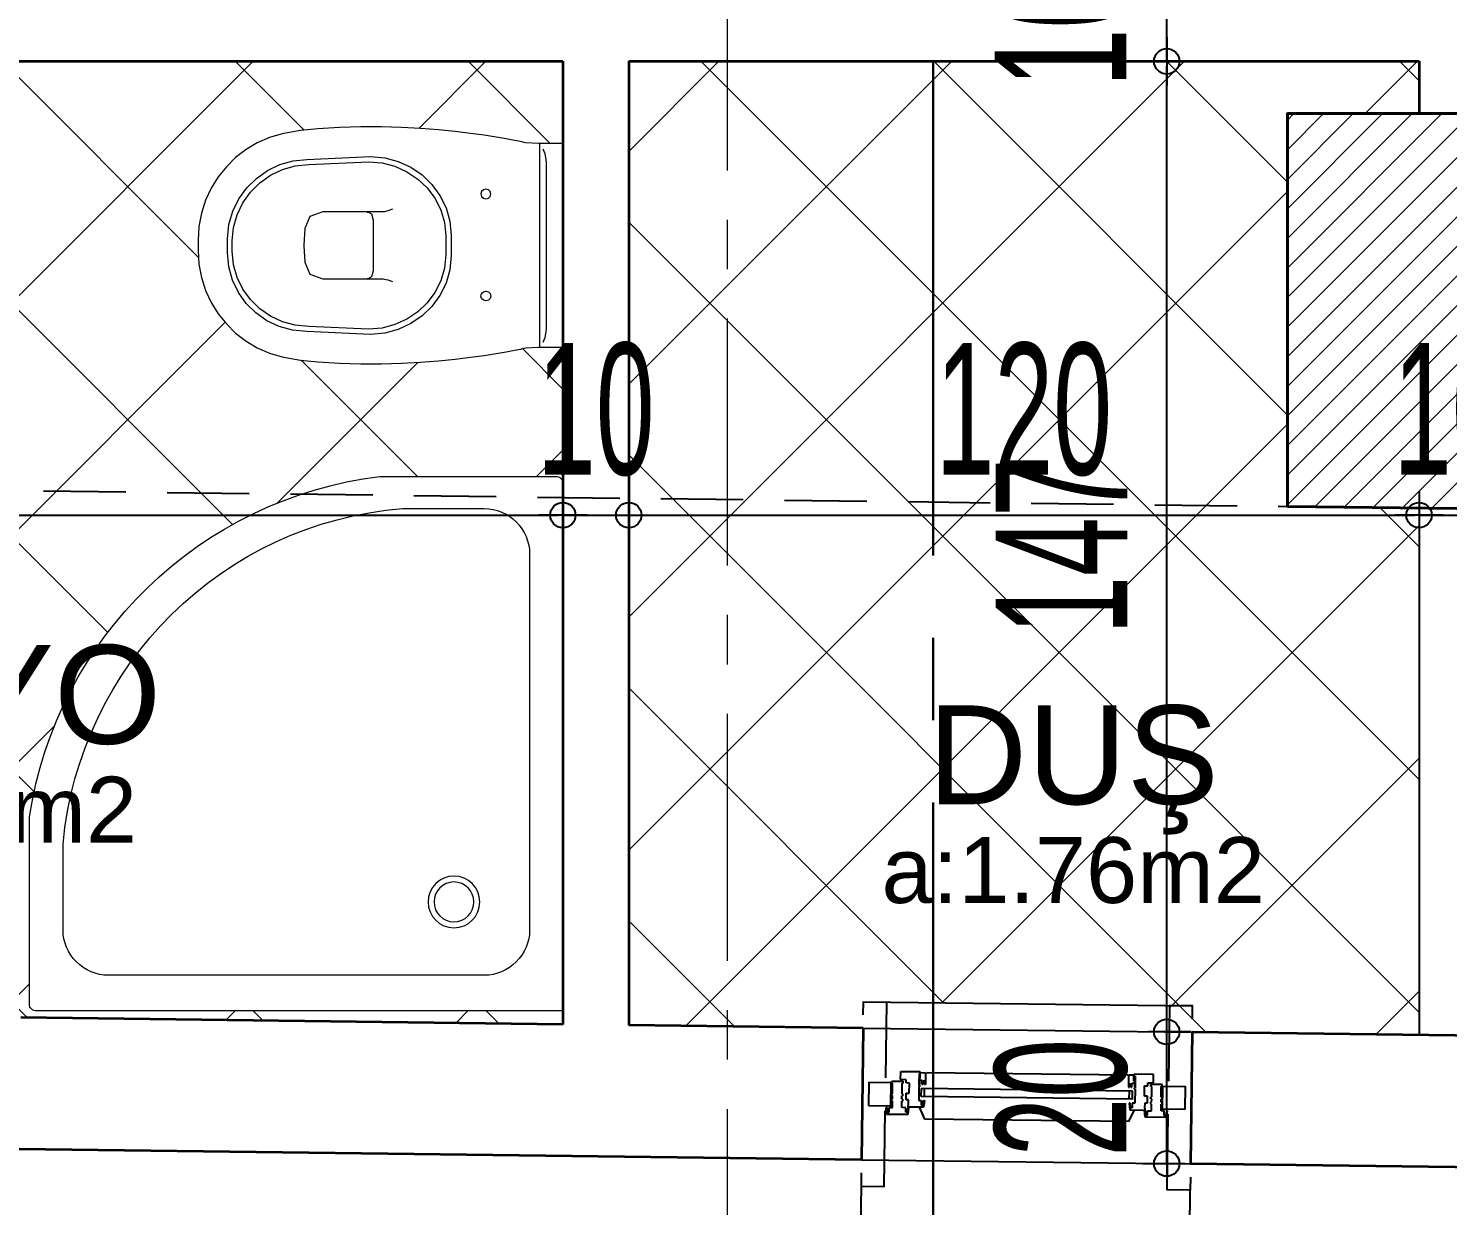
# Model space of a CAD drawing. Extents: x 386248 to 427517, y 4539405 to 4542296.
# Drawn here: x 397157.6 to 397373.1, y 4540232 to 4540410.8 of the extents above; entities that cross this region are included whole.
import ezdxf
from ezdxf.enums import TextEntityAlignment as Align

# ---------------------------------------------------------------- set-up
doc = ezdxf.new("R2010")
doc.units = 0
for name, pattern in [('CENTER', [2, 1.25, -0.25, 0.25, -0.25]), ('CENTER2', [1.125, 0.75, -0.125, 0.125, -0.125]), ('CENTERX2', [4, 2.5, -0.5, 0.5, -0.5]), ('DASHED2', [0.375, 0.25, -0.125]), ('DUZ', [0])]:
    doc.linetypes.add(name, pattern=pattern)
for name, color, linetype, lineweight in [('AKS', 251, 'CENTERX2', 20), ('DUVAR', 4, 'Continuous', 35), ('GOR1', 51, 'Continuous', 25), ('kolon', 1, 'Continuous', 40), ('OLCU10', 2, 'Continuous', 25), ('tarama kolon', 8, 'Continuous', 13), ('tarama ıslak zemin', 216, 'Continuous', 9), ('TEFRİŞ', 103, 'Continuous', 18)]:
    doc.layers.add(name, color=color, linetype=linetype, lineweight=lineweight)
for name, color, linetype in [('alan', 7, 'Continuous'), ('DIM', 7, 'Continuous'), ('duvar-kesim', 250, 'Continuous'), ('mahal', 7, 'Continuous'), ('pencere', 7, 'Continuous'), ('Standart', 7, 'Continuous'), ('Y-IMAR', 15, 'DUZ')]:
    doc.layers.add(name, color=color, linetype=linetype)
doc.styles.get("Standard").update_dxf_attribs({"font": 'arial.ttf'})
doc.styles.add('T', font='ISOt.shx', dxfattribs={"width": 0.6})
doc.dimstyles.new('DOT2', dxfattribs={"dimtxt": 20, "dimasz": 0.7, "dimexe": 5, "dimexo": 5, "dimgap": 6, "dimtad": 1, "dimdec": 0, "dimdsep": 46, "dimtxsty": 'T', "dimblk1": 'SEL2', "dimblk2": 'SEL2', "dimsah": 1, "dimcen": 0, "dimse1": 1, "dimse2": 1, "dimclrd": 256, "dimclre": 256, "dimclrt": 256, "dimadec": 0, "dimazin": 0, "dimtfac": 1, "dimtdec": 0, "dimtix": 1, "dimtmove": 2, "dimatfit": 3, "dimldrblk": 'SEL2', "dimfxl": 1, "dimtolj": 1, "dimtzin": 0, "dimarcsym": 0})
pattern_1 = [(45, (170792.406, 4604203.09), (-17.6776695, 17.6776695), []), (135, (170792.406, 4604203.09), (-17.6776695, -17.6776695), [])]

# ---------------------------------------------------------------- blocks, each defined once
blk = doc.blocks.new('SEL2')
at = {"layer": 'OLCU10'}
for p, q in [((0, 5.25), (0, -3.95)), ((5.25, 0), (-5.25, 0))]:
    blk.add_line(p, q, dxfattribs=at)
blk.add_circle((0, 0), 2.75, dxfattribs=at)
blk = doc.blocks.new('*D2152')
at = {"layer": 'Defpoints', "color": 0}
for p in [(397238.73, 4540336.87), (397023.73, 4540328.7), (397238.73, 4540328.7)]:
    blk.add_point(p, dxfattribs=at)
at = {"layer": 'DIM', "lineweight": -2}
blk.add_line((397024.43, 4540336.87), (397238.03, 4540336.87), dxfattribs=at)
at = {"layer": 'DIM', "linetype": 'ByBlock', "lineweight": -2, "xscale": 0.7, "yscale": 0.7, "zscale": 0.7, "rotation": 180}
blk.add_blockref('SEL2', (397023.73, 4540336.87), dxfattribs=at)
at = {"layer": 'DIM', "linetype": 'ByBlock', "lineweight": -2, "xscale": 0.7, "yscale": 0.7, "zscale": 0.7}
blk.add_blockref('SEL2', (397238.73, 4540336.87), dxfattribs=at)
at = {"layer": 'DIM', "insert": (397131.23, 4540352.87), "char_height": 20, "attachment_point": 5, "style": 'T'}
blk.add_mtext('\\A1;215', dxfattribs=at)
blk = doc.blocks.new('*D2153')
at = {"layer": 'Defpoints', "color": 0}
for p in [(397248.73, 4540336.87), (397238.73, 4540328.7), (397248.73, 4540324.16)]:
    blk.add_point(p, dxfattribs=at)
at = {"layer": 'DIM', "lineweight": -2}
for p, q in [((397238.03, 4540336.87), (397237.33, 4540336.87)), ((397238.73, 4540336.87), (397248.73, 4540336.87)), ((397249.43, 4540336.87), (397250.13, 4540336.87))]:
    blk.add_line(p, q, dxfattribs=at)
at = {"layer": 'DIM', "linetype": 'ByBlock', "lineweight": -2, "xscale": 0.7, "yscale": 0.7, "zscale": 0.7}
blk.add_blockref('SEL2', (397238.73, 4540336.87), dxfattribs=at)
at = {"layer": 'DIM', "linetype": 'ByBlock', "lineweight": -2, "xscale": 0.7, "yscale": 0.7, "zscale": 0.7, "rotation": 180}
blk.add_blockref('SEL2', (397248.73, 4540336.87), dxfattribs=at)
at = {"layer": 'DIM', "insert": (397243.73, 4540352.87), "char_height": 20, "attachment_point": 5, "style": 'T'}
blk.add_mtext('\\A1;10', dxfattribs=at)
blk = doc.blocks.new('*D2154')
at = {"layer": 'Defpoints', "color": 0}
for p in [(397368.73, 4540336.87), (397248.73, 4540324.16), (397368.73, 4540310.18)]:
    blk.add_point(p, dxfattribs=at)
at = {"layer": 'DIM', "lineweight": -2}
blk.add_line((397249.43, 4540336.87), (397368.03, 4540336.87), dxfattribs=at)
at = {"layer": 'DIM', "linetype": 'ByBlock', "lineweight": -2, "xscale": 0.7, "yscale": 0.7, "zscale": 0.7, "rotation": 180}
blk.add_blockref('SEL2', (397248.73, 4540336.87), dxfattribs=at)
at = {"layer": 'DIM', "linetype": 'ByBlock', "lineweight": -2, "xscale": 0.7, "yscale": 0.7, "zscale": 0.7}
blk.add_blockref('SEL2', (397368.73, 4540336.87), dxfattribs=at)
at = {"layer": 'DIM', "insert": (397308.73, 4540352.87), "char_height": 20, "attachment_point": 5, "style": 'T'}
blk.add_mtext('\\A1;120', dxfattribs=at)
blk = doc.blocks.new('*D2155')
at = {"layer": 'Defpoints', "color": 0}
for p in [(397378.73, 4540336.87), (397368.73, 4540310.18), (397378.73, 4540310.18)]:
    blk.add_point(p, dxfattribs=at)
at = {"layer": 'DIM', "lineweight": -2}
for p, q in [((397368.03, 4540336.87), (397367.33, 4540336.87)), ((397368.73, 4540336.87), (397378.73, 4540336.87)), ((397379.43, 4540336.87), (397380.13, 4540336.87))]:
    blk.add_line(p, q, dxfattribs=at)
at = {"layer": 'DIM', "linetype": 'ByBlock', "lineweight": -2, "xscale": 0.7, "yscale": 0.7, "zscale": 0.7}
blk.add_blockref('SEL2', (397368.73, 4540336.87), dxfattribs=at)
at = {"layer": 'DIM', "linetype": 'ByBlock', "lineweight": -2, "xscale": 0.7, "yscale": 0.7, "zscale": 0.7, "rotation": 180}
blk.add_blockref('SEL2', (397378.73, 4540336.87), dxfattribs=at)
at = {"layer": 'DIM', "insert": (397373.73, 4540352.87), "char_height": 20, "attachment_point": 5, "style": 'T'}
blk.add_mtext('\\A1;10', dxfattribs=at)
blk = doc.blocks.new('*D2183')
at = {"layer": 'Defpoints', "color": 0}
for p in [(397330.26, 4540258.42), (397330.42, 4540258.42), (397330.01, 4540238.42)]:
    blk.add_point(p, dxfattribs=at)
at = {"layer": 'DIM', "lineweight": -2}
for p, q in [((397330.42, 4540259.12), (397330.42, 4540259.82)), ((397330.42, 4540238.42), (397330.42, 4540258.42)), ((397330.42, 4540237.72), (397330.42, 4540237.02))]:
    blk.add_line(p, q, dxfattribs=at)
at = {"layer": 'DIM', "linetype": 'ByBlock', "lineweight": -2, "xscale": 0.7, "yscale": 0.7, "zscale": 0.7}
for p, rotation in [((397330.42, 4540258.42), 270), ((397330.42, 4540238.42), 90)]:
    blk.add_blockref('SEL2', p, dxfattribs=dict(at, rotation=rotation))
at = {"layer": 'DIM', "insert": (397314.42, 4540248.42), "char_height": 20, "attachment_point": 5, "rotation": 90, "style": 'T'}
blk.add_mtext('\\A1;20', dxfattribs=at)
blk = doc.blocks.new('*D2184')
at = {"layer": 'Defpoints', "color": 0}
for p in [(397330.42, 4540405.76), (397338.73, 4540405.76), (397330.26, 4540258.42)]:
    blk.add_point(p, dxfattribs=at)
at = {"layer": 'DIM', "lineweight": -2}
blk.add_line((397330.42, 4540259.12), (397330.42, 4540405.06), dxfattribs=at)
at = {"layer": 'DIM', "linetype": 'ByBlock', "lineweight": -2, "xscale": 0.7, "yscale": 0.7, "zscale": 0.7}
for p, rotation in [((397330.42, 4540405.76), 90), ((397330.42, 4540258.42), 270)]:
    blk.add_blockref('SEL2', p, dxfattribs=dict(at, rotation=rotation))
at = {"layer": 'DIM', "insert": (397314.42, 4540332.09), "char_height": 20, "attachment_point": 5, "rotation": 90, "style": 'T'}
blk.add_mtext('\\A1;147', dxfattribs=at)
blk = doc.blocks.new('*D2185')
at = {"layer": 'Defpoints', "color": 0}
for p in [(397330.42, 4540415.76), (397338.73, 4540415.76), (397338.73, 4540405.76)]:
    blk.add_point(p, dxfattribs=at)
at = {"layer": 'DIM', "lineweight": -2}
for p, q in [((397330.42, 4540416.46), (397330.42, 4540417.16)), ((397330.42, 4540405.76), (397330.42, 4540415.76)), ((397330.42, 4540405.06), (397330.42, 4540404.36))]:
    blk.add_line(p, q, dxfattribs=at)
at = {"layer": 'DIM', "linetype": 'ByBlock', "lineweight": -2, "xscale": 0.7, "yscale": 0.7, "zscale": 0.7}
for p, rotation in [((397330.42, 4540415.76), 270), ((397330.42, 4540405.76), 90)]:
    blk.add_blockref('SEL2', p, dxfattribs=dict(at, rotation=rotation))
at = {"layer": 'DIM', "insert": (397314.42, 4540410.76), "char_height": 20, "attachment_point": 5, "rotation": 90, "style": 'T'}
blk.add_mtext('\\A1;10', dxfattribs=at)
blk = doc.blocks.new('Dus-1')
for points in [[(90.17, -30.9), (90.17, -1.18, 0.414214), (88.99, 0), (0, 0)], [(0, 0), (0, -88.82, 0.414214), (1.18, -90), (32.74, -90)], [(84.75, -27.05), (84.75, -13.27, 0.414214), (77.1, -5.62), (13.68, -5.62, 0.414214), (6.03, -13.27), (6.03, -76.68, 0.414214), (13.68, -84.33), (28.13, -84.33)]]:
    blk.add_lwpolyline(points, format="xyb")
at = {"color": 8}
for radius in [4.36, 3.36]:
    blk.add_circle((18.4, -18.38), radius, dxfattribs=at)
for centre, radius, start, end in [((22.42, -22.07), 62.53, 275.2351, 355.4339), ((22.48, -22.58), 68.19, 278.6497, 352.9998)]:
    blk.add_arc(centre, radius, start, end)
blk = doc.blocks.new('Klozet-3')
for p, q in [((15.4, -3.57), (-15.35, -3.57)), ((-14.68, -2.98), (-14.01, -2.7)), ((-14.01, -2.7), (-13.13, -2.55)), ((-13.13, -2.55), (-12.69, -2.51)), ((-12.69, -2.51), (-4.94, -2.51)), ((-4.94, -2.51), (4.84, -2.51)), ((4.84, -2.51), (12.59, -2.51)), ((12.59, -2.51), (13.02, -2.55)), ((13.02, -2.55), (13.91, -2.7)), ((13.91, -2.7), (14.58, -2.98))]:
    blk.add_line(p, q)
at = {"color": 8}
for p, q in [((-4.79, -29.04), (-5.06, -29.5)), ((-5.06, -29.5), (-5.06, -29.74)), ((-3.85, -28.8), (-4.79, -29.04)), ((-0.44, -28.8), (-3.85, -28.8)), ((0.43, -28.8), (-0.44, -28.8)), ((3.83, -28.8), (0.43, -28.8)), ((4.77, -29.04), (3.83, -28.8)), ((5.04, -29.5), (4.77, -29.04)), ((5.04, -29.74), (5.04, -29.5))]:
    blk.add_line(p, q, dxfattribs=at)
blk.add_lwpolyline([(-17.9, -24.49), (-17.74, -21.61), (-17.53, -18.9), (-17.27, -16.37), (-17, -14.05), (-16.71, -11.97), (-16.43, -10.14), (-16.16, -8.6), (-15.93, -7.36), (-15.75, -6.44), (-15.63, -5.87), (-15.58, -5.68), (-15.46, -3.72), (-15.45, -1.23), (-15.46, 0), (15.46, 0), (15.45, -1.23), (15.46, -3.72), (15.58, -5.68), (15.63, -5.87), (15.75, -6.44), (15.93, -7.36), (16.16, -8.6), (16.43, -10.14), (16.71, -11.97), (17, -14.05), (17.27, -16.37), (17.53, -18.9), (17.74, -21.61), (17.9, -24.49), (17.99, -27.52), (18, -30.66), (17.91, -33.9), (17.71, -37.21), (17.43, -39.85), (17.08, -41.83), (16.91, -42.61), (16.36, -44.56), (15.56, -46.4), (14.55, -48.11), (13.33, -49.69), (11.94, -51.1), (10.38, -52.35), (8.67, -53.4), (6.84, -54.25), (4.9, -54.87), (2.88, -55.26), (0.78, -55.39), (-0.78, -55.39), (-2.88, -55.26), (-4.9, -54.87), (-6.84, -54.25), (-8.67, -53.4), (-10.38, -52.35), (-11.94, -51.1), (-13.33, -49.69), (-14.55, -48.11), (-15.56, -46.4), (-16.36, -44.56), (-16.91, -42.61), (-17.08, -41.83), (-17.43, -39.85), (-17.71, -37.21), (-17.91, -33.9), (-18, -30.66), (-17.99, -27.52)], close=True)
for points in [[(-7.32, -11.04), (-7.7, -10.94), (-8.07, -11.04), (-8.34, -11.31), (-8.44, -11.69), (-8.34, -12.07), (-8.07, -12.34), (-7.7, -12.44), (-7.32, -12.34), (-7.05, -12.07), (-6.95, -11.69), (-7.05, -11.31)], [(7.15, -11.31), (7.42, -11.04), (7.8, -10.94), (8.17, -11.04), (8.44, -11.31), (8.55, -11.69), (8.44, -12.07), (8.17, -12.34), (7.8, -12.44), (7.42, -12.34), (7.15, -12.07), (7.05, -11.69)], [(-13.52, -29.22), (-13.07, -38.88), (-12.88, -41.04), (-12.33, -43.08), (-11.45, -44.96), (-10.27, -46.64), (-8.83, -48.09), (-7.16, -49.28), (-5.29, -50.17), (-3.26, -50.73), (-1.09, -50.93), (0.99, -50.93), (3.16, -50.72), (5.19, -50.14), (7.05, -49.21), (8.72, -47.99), (10.16, -46.52), (11.35, -44.83), (12.25, -42.96), (12.82, -40.97), (13.04, -38.88), (13.49, -29.22), (13.3, -27.05), (12.74, -24.99), (11.86, -23.09), (10.68, -21.38), (9.24, -19.89), (7.57, -18.67), (5.7, -17.75), (3.67, -17.18), (1.51, -16.98), (-1.54, -16.98), (-3.7, -17.18), (-5.74, -17.75), (-7.6, -18.67), (-9.27, -19.89), (-10.72, -21.38), (-11.89, -23.09), (-12.78, -24.99), (-13.33, -27.05)], [(-12.73, -29.5), (-12.3, -38.59), (-12.12, -40.64), (-11.59, -42.58), (-10.74, -44.38), (-9.62, -46.01), (-8.24, -47.42), (-6.65, -48.58), (-4.88, -49.46), (-2.95, -50.01), (-0.91, -50.2), (0.66, -50.2), (2.7, -50.01), (4.65, -49.46), (6.45, -48.58), (8.08, -47.42), (9.49, -46.01), (10.65, -44.38), (11.53, -42.58), (12.08, -40.64), (12.27, -38.59), (12.69, -29.5), (12.51, -27.45), (12, -25.5), (11.17, -23.68), (10.06, -22.04), (8.71, -20.61), (7.14, -19.43), (5.38, -18.54), (3.47, -17.98), (1.44, -17.78), (-1.42, -17.78), (-3.46, -17.98), (-5.37, -18.54), (-7.14, -19.43), (-8.71, -20.61), (-10.07, -22.04), (-11.19, -23.68), (-12.02, -25.5), (-12.55, -27.45)]]:
    blk.add_lwpolyline(points, close=True, dxfattribs=at)
blk.add_lwpolyline([(5.47, -25.87), (5.22, -26.6), (5.11, -27.1), (5.09, -27.28), (5.09, -36.43), (4.39, -38.41), (2.57, -39.21), (0.04, -39.36), (-0.06, -39.36), (-2.58, -39.21), (-4.4, -38.41), (-5.1, -36.43), (-5.11, -27.28), (-5.13, -27.1), (-5.23, -26.6), (-5.49, -25.87)], dxfattribs=at)
blk = doc.blocks.new('fm-win1')
at = {"linetype": 'Continuous'}
for p, q in [((5.7, 3), (5.5, 2)), ((5.7, 3), (12.5, 3)), ((5.81, 2), (5.95, 2.7)), ((5.95, 2.7), (6.46, 2.7)), ((6.46, 2.7), (6.46, 2)), ((12.25, 2.7), (11.74, 2.7)), ((11.74, 2.7), (11.74, 2)), ((12.39, 2), (12.25, 2.7)), ((12.5, 3), (12.7, 2)), ((87.5, 3), (87.3, 2)), ((94.3, 3), (87.5, 3)), ((87.61, 2), (87.75, 2.7)), ((87.75, 2.7), (88.26, 2.7)), ((88.26, 2.7), (88.26, 2)), ((93.54, 2.7), (93.54, 2)), ((94.05, 2.7), (93.54, 2.7)), ((94.19, 2), (94.05, 2.7)), ((94.3, 3), (94.5, 2)), ((5.5, 2), (5.81, 2)), ((6.46, 2), (7.5, 2)), ((7.5, 1), (7.2, 1)), ((7.2, 1), (7.2, 0.7)), ((7.2, 0.7), (7.5, 0.7)), ((7.5, 0.2), (7.2, 0.2)), ((7.2, 0.2), (7.2, -0.1)), ((7.5, 2), (7.5, 1)), ((7.5, 0.7), (7.5, 0.2)), ((11.74, 2), (10.5, 2)), ((10.5, 2), (10.5, 1)), ((10.5, 1), (10.8, 1)), ((10.5, 0.7), (10.5, 0.2)), ((10.8, 0.7), (10.5, 0.7)), ((10.5, 0.2), (10.8, 0.2)), ((10.8, 1), (10.8, 0.7)), ((10.8, 0.2), (10.8, -0.1)), ((12.6, 0.8), (11.8, 0.8)), ((11.8, 0.8), (11.8, -0.2)), ((12.7, 2), (12.39, 2)), ((17.4, 1.9), (12.5, 1.9)), ((12.5, 1.9), (12.5, 1.6)), ((12.5, 1.6), (12.6, 1.6)), ((12.6, 1.6), (12.6, 0.8)), ((15.8, 0.9), (16.64, 0.9)), ((15.8, -1.25), (15.8, 0.9)), ((16.64, 1.6), (17.15, 1.6)), ((16.64, 0.9), (16.64, 1.6)), ((17.15, 1.6), (17.29, 0.9)), ((17.29, 0.9), (17.6, 0.9)), ((17.6, 0.9), (17.4, 1.9)), ((82.4, 0.9), (82.6, 1.9)), ((82.71, 0.9), (82.4, 0.9)), ((82.6, 1.9), (87.5, 1.9)), ((82.85, 1.6), (82.71, 0.9)), ((83.36, 1.6), (82.85, 1.6)), ((83.36, 0.9), (83.36, 1.6)), ((84.2, 0.9), (83.36, 0.9)), ((84.2, -1.25), (84.2, 0.9)), ((87.3, 2), (87.61, 2)), ((87.4, 1.6), (87.4, 0.8)), ((87.5, 1.6), (87.4, 1.6)), ((87.4, 0.8), (88.2, 0.8)), ((87.5, 1.9), (87.5, 1.6)), ((88.2, 0.8), (88.2, -0.2)), ((88.26, 2), (89.5, 2)), ((89.5, 1), (89.2, 1)), ((89.2, 1), (89.2, 0.7)), ((89.2, 0.7), (89.5, 0.7)), ((89.5, 0.2), (89.2, 0.2)), ((89.2, 0.2), (89.2, -0.1)), ((89.5, 2), (89.5, 1)), ((89.5, 0.7), (89.5, 0.2)), ((92.5, 2), (92.5, 1)), ((93.54, 2), (92.5, 2)), ((92.5, 1), (92.8, 1)), ((92.8, 0.7), (92.5, 0.7)), ((92.5, 0.7), (92.5, 0.2)), ((92.5, 0.2), (92.8, 0.2)), ((92.8, 1), (92.8, 0.7)), ((92.8, 0.2), (92.8, -0.1)), ((94.5, 2), (94.19, 2)), ((7.2, -0.1), (7.5, -0.1)), ((7.5, -1.7), (7.2, -1.7)), ((7.2, -1.7), (7.2, -2)), ((7.2, -2), (10.8, -2)), ((7.5, -0.1), (7.5, -1.7)), ((10.5, -0.1), (10.5, -1.7)), ((10.8, -0.1), (10.5, -0.1)), ((10.5, -1.7), (10.8, -1.7)), ((10.8, -1.7), (10.8, -2)), ((11.8, -0.2), (12.8, -0.2)), ((12.8, -1.75), (11.8, -1.75)), ((11.8, -1.75), (11.8, -2.25)), ((12.8, -0.2), (12.8, -1.75)), ((16.1, -1.25), (15.8, -1.25)), ((15.8, -1.4), (16.1, -1.4)), ((15.8, -3.2), (15.8, -1.4)), ((16.1, -1.4), (16.1, -1.25)), ((83.9, -1.4), (83.9, -1.25)), ((83.9, -1.25), (84.2, -1.25)), ((84.2, -1.4), (83.9, -1.4)), ((84.2, -3.2), (84.2, -1.4)), ((87.2, -0.2), (87.2, -1.75)), ((88.2, -0.2), (87.2, -0.2)), ((87.2, -1.75), (88.2, -1.75)), ((88.2, -1.75), (88.2, -2.25)), ((89.2, -0.1), (89.5, -0.1)), ((89.5, -1.7), (89.2, -1.7)), ((89.2, -1.7), (89.2, -2)), ((92.8, -2), (89.2, -2)), ((89.5, -0.1), (89.5, -1.7)), ((92.8, -0.1), (92.5, -0.1)), ((92.5, -0.1), (92.5, -1.7)), ((92.5, -1.7), (92.8, -1.7)), ((92.8, -1.7), (92.8, -2)), ((11.8, -2.25), (10, -2.25)), ((10, -2.25), (10, -3.5)), ((10, -3.5), (16.1, -3.5)), ((16.1, -3.2), (15.8, -3.2)), ((16.1, -3.5), (16.1, -3.2)), ((83.9, -3.5), (83.9, -3.2)), ((83.9, -3.2), (84.2, -3.2)), ((90, -3.5), (83.9, -3.5)), ((88.2, -2.25), (90, -2.25)), ((90, -2.25), (90, -3.5))]:
    blk.add_line(p, q, dxfattribs=at)
at = {"color": 8, "linetype": 'Continuous'}
for p, q in [((15.95, 1.9), (17.75, 3.7)), ((82.25, 3.7), (17.75, 3.7)), ((84.05, 1.9), (82.25, 3.7)), ((83.4, 0.28), (16.6, 0.28)), ((16.6, 0.28), (16.6, -0.92)), ((17.6, 0.28), (17.6, -0.92)), ((82.4, 0.28), (82.4, -0.92)), ((83.4, 0.28), (83.4, -0.92)), ((15.9, -1.55), (15.9, -2.45)), ((16, -1.55), (15.9, -1.55)), ((16, -2.15), (16, -1.55)), ((16.8, -2.15), (16, -2.15)), ((83.4, -0.92), (16.6, -0.92)), ((16.8, -1.55), (16.8, -2.15)), ((17.1, -1.55), (16.8, -1.55)), ((17.1, -2.05), (17.1, -1.55)), ((17.6, -2.05), (17.1, -2.05)), ((17.6, -1.55), (17.6, -2.05)), ((17.9, -1.55), (17.6, -1.55)), ((17.9, -3.35), (17.9, -1.55)), ((82.1, -1.55), (82.4, -1.55)), ((82.1, -3.35), (82.1, -1.55)), ((82.4, -1.55), (82.4, -2.05)), ((82.4, -2.05), (82.9, -2.05)), ((82.9, -2.05), (82.9, -1.55)), ((82.9, -1.55), (83.2, -1.55)), ((83.2, -1.55), (83.2, -2.15)), ((83.2, -2.15), (84, -2.15)), ((84, -2.15), (84, -1.55)), ((84, -1.55), (84.1, -1.55)), ((84.1, -1.55), (84.1, -2.45)), ((15.9, -2.45), (16.2, -2.45)), ((16.2, -2.45), (16.2, -3.35)), ((16.2, -3.35), (17.9, -3.35)), ((81.85, -3.35), (18.15, -3.35)), ((83.8, -3.35), (82.1, -3.35)), ((84.1, -2.45), (83.8, -2.45)), ((83.8, -2.45), (83.8, -3.35))]:
    blk.add_line(p, q, dxfattribs=at)
at = {"linetype": 'Continuous'}
for points in [[(0, 1.75), (7, 1.75), (7, -1.75), (0, -1.75)], [(100, 1.75), (93, 1.75), (93, -1.75), (100, -1.75)]]:
    blk.add_lwpolyline(points, close=True, dxfattribs=at)
blk = doc.blocks.new('KOLONLAR 444')
at = {"layer": 'tarama kolon'}
h = blk.add_hatch(dxfattribs=at)
h.set_pattern_fill('ANSI31', color=256)
h.set_pattern_definition([(45, (2287.4398, -3197.0584), (-2.2450640303, 2.2450640303), [])])
h.paths.add_polyline_path([(397483.55, 4544385.72), (397513.55, 4544385.72), (397513.55, 4544325.72), (397483.55, 4544325.72)])
h.paths.add_polyline_path([(397798.09, 4544357.72), (397798.09, 4544337.72), (397798.09, 4544327.72), (397858.09, 4544327.72), (397857.1, 4544357.72)])
h.paths.add_polyline_path([(397123.55, 4544817.33), (397183.55, 4544817.33), (397183.55, 4544787.33), (397123.55, 4544787.33)])
h.paths.add_polyline_path([(397812.71, 4543913.72), (397812.71, 4543893.72), (397812.71, 4543875.72), (397872.97, 4543875.72), (397872.38, 4543893.72), (397871.72, 4543913.72)])
h.paths.add_polyline_path([(397834.59, 4543572.84), (397834.59, 4543523.46), (397884.59, 4543522.84), (397882.95, 4543572.84)])
h.paths.add_polyline_path([(396633.46, 4544777.33), (396633.46, 4544797.33), (396633.46, 4544817.33), (396573.46, 4544817.33), (396573.5, 4544797.33), (396573.54, 4544777.33)])
h.paths.add_polyline_path([(396625.99, 4543538.54), (396625.99, 4543589.16), (396575.89, 4543589.16), (396575.99, 4543539.16)])
h.paths.add_polyline_path([(397483.55, 4543935.72), (397513.55, 4543935.72), (397513.55, 4543875.72), (397483.55, 4543875.72)])
h.paths.add_polyline_path([(397123.55, 4543875.72), (397123.55, 4543905.72), (397183.55, 4543905.72), (397183.55, 4543875.72)])
h.paths.add_polyline_path([(397373.55, 4544180.72), (397348.55, 4544180.72), (397148.55, 4544180.72), (397148.55, 4544360.72), (397348.55, 4544360.72), (397373.55, 4544360.72), (397373.55, 4544385.72), (397123.55, 4544385.72), (397123.55, 4544155.72), (397123.55, 4544085.72), (397148.55, 4544085.72), (397148.55, 4544155.72), (397373.55, 4544155.72)])
h.paths.add_polyline_path([(397781.97, 4544817.33), (397781.97, 4544797.33), (397781.97, 4544777.33), (397843.29, 4544777.33), (397842.63, 4544797.33), (397841.97, 4544817.33)])
h.paths.add_polyline_path([(396574.84, 4544120.72), (396634.84, 4544120.72), (396634.84, 4544080.72), (396574.92, 4544080.72)])
h.paths.add_polyline_path([(397458.55, 4543528.15), (397458.55, 4543587.78), (397488.55, 4543587.78), (397488.55, 4543527.78)])
h.paths.add_polyline_path([(397453.55, 4544817.33), (397513.55, 4544817.33), (397513.55, 4544787.33), (397453.55, 4544787.33)])
h.paths.add_polyline_path([(397153.55, 4543605.72), (397133.55, 4543605.72), (397123.55, 4543605.72), (397123.55, 4543532.33), (397153.55, 4543531.96), (397153.55, 4543595.72)])
h.paths.add_polyline_path([(396634.04, 4544485.72), (396634.04, 4544505.72), (396634.04, 4544515.72), (396633.46, 4544525.72), (396613.46, 4544525.72), (396574.04, 4544525.72), (396574.12, 4544485.72)])
at = {"layer": 'kolon'}
blk.add_lwpolyline([(397458.55, 4543528.15), (397458.55, 4543587.78), (397488.55, 4543587.78), (397488.55, 4543527.78)], close=True, dxfattribs=at)
blk = doc.blocks.new('G$C5DD4B624')
at = {"layer": 'Standart', "color": 2, "linetype": 'CENTER2', "lineweight": 30, "ltscale": 100}
blk.add_lwpolyline([(1065.54, 2101.93), (1065.54, 112.65)], dxfattribs=at)

msp = doc.modelspace()

# ---------------------------------------------------------------- hatches: boundary and pattern name
at = {"layer": 'tarama ıslak zemin'}
h = msp.add_hatch(dxfattribs=at)
h.set_pattern_fill('ANSI37', color=251, scale=200, angle=180, style=0)
h.set_pattern_definition(pattern_1)
edge = h.paths.add_edge_path()
edge.add_line((397047.947, 4540415.762), (397051.447, 4540415.762))
edge.add_line((397051.447, 4540415.762), (397107.593, 4540415.762))
edge.add_ellipse((397108.118, 4540415.408), major_axis=(0, -0.76), ratio=0.78, start_angle=180, end_angle=242.23737, ccw=False)
edge.add_line((397108.118, 4540416.169), (397114.654, 4540416.169))
edge.add_ellipse((397114.654, 4540414.648), major_axis=(0, -1.521), ratio=0.78, start_angle=137.13047, end_angle=180, ccw=False)
edge.add_line((397115.461, 4540415.762), (397124.447, 4540415.762))
edge.add_line((397124.447, 4540415.762), (397127.947, 4540415.762))
edge.add_line((397127.947, 4540415.762), (397153.733, 4540415.762))
edge.add_line((397153.733, 4540415.762), (397153.733, 4540429.403))
edge.add_line((397153.733, 4540429.403), (397153.733, 4540432.903))
edge.add_line((397153.733, 4540432.903), (397153.733, 4540441.889))
edge.add_ellipse((397154.847, 4540442.696), major_axis=(1.521, 0), ratio=0.78, start_angle=540, end_angle=582.86953, ccw=False)
edge.add_line((397153.327, 4540442.696), (397153.327, 4540449.232))
edge.add_ellipse((397154.087, 4540449.232), major_axis=(-0.76, 0), ratio=0.78, start_angle=657.76263, end_angle=720, ccw=False)
edge.add_line((397153.733, 4540449.756), (397153.733, 4540505.903))
edge.add_line((397153.733, 4540505.903), (397153.733, 4540509.403))
edge.add_line((397153.733, 4540509.403), (397153.733, 4540525.762))
edge.add_line((397153.733, 4540525.762), (397263.733, 4540525.762))
edge.add_line((397263.733, 4540525.762), (397263.733, 4540685.762))
edge.add_line((397263.733, 4540685.762), (397073.733, 4540685.762))
edge.add_line((397073.733, 4540685.762), (397023.733, 4540685.762))
edge.add_line((397023.733, 4540685.762), (397023.733, 4540627.932))
edge.add_line((397023.733, 4540627.932), (397023.733, 4540624.432))
edge.add_line((397023.733, 4540624.432), (397023.733, 4540613.973))
edge.add_ellipse((397022.618, 4540613.063), major_axis=(-1.521, 0), ratio=0.88, start_angle=540, end_angle=582.86953, ccw=False)
edge.add_line((397024.139, 4540613.063), (397024.139, 4540605.689))
edge.add_ellipse((397023.379, 4540605.689), major_axis=(-0.76, 0), ratio=0.88, start_angle=477.76263, end_angle=540, ccw=False)
edge.add_line((397023.733, 4540605.097), (397023.733, 4540541.432))
edge.add_line((397023.733, 4540541.432), (397023.733, 4540537.932))
edge.add_line((397023.733, 4540537.932), (397023.733, 4540515.762))
edge.add_line((397023.733, 4540515.762), (397023.733, 4540512.262))
edge.add_line((397023.733, 4540512.262), (397023.733, 4540448.519))
edge.add_ellipse((397023.245, 4540448.005), major_axis=(-0.76, 0), ratio=0.88, start_angle=180, end_angle=230.08609, ccw=False)
edge.add_line((397024.005, 4540448.005), (397024.005, 4540440.632))
edge.add_ellipse((397022.485, 4540440.632), major_axis=(-1.521, 0), ratio=0.88, start_angle=145.16675, end_angle=180, ccw=False)
edge.add_line((397023.733, 4540439.867), (397023.733, 4540429.262))
edge.add_line((397023.733, 4540429.262), (397023.733, 4540425.762))
edge.add_line((397023.733, 4540425.762), (397023.733, 4540415.762))
edge.add_line((397023.733, 4540415.762), (397043.733, 4540415.762))
edge.add_line((397043.733, 4540415.762), (397047.947, 4540415.762))
h.paths.add_polyline_path([(397243.304, 4540596.478), (397284.161, 4540596.478), (397284.161, 4540556.478), (397243.304, 4540556.478)], flags=9)
h.paths.add_polyline_path([(397055.692, 4540397.191), (397055.692, 4540424.334), (397095.692, 4540424.334), (397095.692, 4540397.191)], flags=9)
h.paths.add_polyline_path([(397367.733, 4540685.762), (397364.233, 4540685.762), (397359.733, 4540685.762), (397359.733, 4540611.762, -0.3796789), (397276.33, 4540685.762), (397271.233, 4540685.762), (397267.733, 4540685.762), (397263.733, 4540685.762), (397263.733, 4540525.762), (397378.733, 4540525.762), (397378.733, 4540685.762), (397373.733, 4540685.762)])
h.paths.add_polyline_path([(397294.419, 4540507.191), (397294.419, 4540534.334), (397334.419, 4540534.334), (397334.419, 4540507.191)], flags=9)
h.paths.add_polyline_path([(397378.733, 4540685.762), (397378.733, 4540525.762), (397394.592, 4540525.762), (397398.092, 4540525.762), (397403.733, 4540525.762), (397403.733, 4540685.762)])
edge = h.paths.add_edge_path()
edge.add_ellipse((397483.699, 4540686.877), major_axis=(0, 1.521), ratio=0.88, start_angle=222.86953, end_angle=270)
edge.add_line((397485.037, 4540686.877), (397485.037, 4540689.957))
edge.add_line((397485.037, 4540689.957), (397483.699, 4540689.957))
edge.add_line((397483.699, 4540689.957), (397483.699, 4540687.637))
edge.add_ellipse((397483.03, 4540687.637), major_axis=(0, 0.76), ratio=0.88, start_angle=540, end_angle=630, ccw=False)
edge.add_line((397483.03, 4540686.877), (397476.325, 4540686.877))
edge.add_ellipse((397476.325, 4540686.117), major_axis=(0, 0.76), ratio=0.88, start_angle=0, end_angle=180)
edge.add_line((397476.325, 4540685.356), (397483.699, 4540685.356))
edge.add_ellipse((397483.699, 4540686.877), major_axis=(0, 1.521), ratio=0.88, start_angle=180, end_angle=222.86953)
edge.add_line((397484.609, 4540685.762), (397412.068, 4540685.762))
edge.add_line((397412.068, 4540685.762), (397408.568, 4540685.762))
edge.add_line((397408.568, 4540685.762), (397403.733, 4540685.762))
edge.add_line((397403.733, 4540685.762), (397403.733, 4540525.762))
edge.add_line((397403.733, 4540525.762), (397461.757, 4540525.762))
edge.add_ellipse((397462.349, 4540525.408), major_axis=(0, -0.76), ratio=0.88, start_angle=180, end_angle=242.23737, ccw=False)
edge.add_line((397462.349, 4540526.169), (397469.723, 4540526.169))
edge.add_ellipse((397469.723, 4540524.648), major_axis=(0, -1.521), ratio=0.88, start_angle=137.13047, end_angle=180, ccw=False)
edge.add_line((397470.633, 4540525.762), (397481.092, 4540525.762))
edge.add_line((397481.092, 4540525.762), (397484.592, 4540525.762))
edge.add_line((397484.592, 4540525.762), (397503.733, 4540525.762))
edge.add_line((397503.733, 4540525.762), (397503.733, 4540534.711))
edge.add_line((397503.733, 4540534.711), (397503.733, 4540538.211))
edge.add_line((397503.733, 4540538.211), (397503.733, 4540601.876))
edge.add_ellipse((397504.087, 4540602.468), major_axis=(0.76, 0), ratio=0.88, start_angle=180, end_angle=242.23737, ccw=False)
edge.add_line((397503.327, 4540602.468), (397503.327, 4540609.841))
edge.add_ellipse((397504.847, 4540609.841), major_axis=(1.521, 0), ratio=0.88, start_angle=137.13047, end_angle=180, ccw=False)
edge.add_line((397503.733, 4540610.752), (397503.733, 4540621.211))
edge.add_line((397503.733, 4540621.211), (397503.733, 4540624.711))
edge.add_line((397503.733, 4540624.711), (397503.733, 4540685.762))
edge.add_line((397503.733, 4540685.762), (397498.568, 4540685.762))
edge.add_line((397498.568, 4540685.762), (397495.068, 4540685.762))
edge.add_line((397495.068, 4540685.762), (397484.609, 4540685.762))
edge.add_ellipse((397483.699, 4540686.877), major_axis=(0, 1.521), ratio=0.88, start_angle=540, end_angle=582.86953, ccw=False)
edge.add_line((397483.699, 4540685.356), (397476.325, 4540685.356))
edge.add_ellipse((397476.325, 4540686.117), major_axis=(0, 0.76), ratio=0.88, start_angle=360, end_angle=540, ccw=False)
edge.add_line((397476.325, 4540686.877), (397483.03, 4540686.877))
edge.add_ellipse((397483.03, 4540687.637), major_axis=(0, 0.76), ratio=0.88, start_angle=180, end_angle=270)
edge.add_line((397483.699, 4540687.637), (397483.699, 4540689.957))
edge.add_line((397483.699, 4540689.957), (397482.695, 4540689.957))
edge.add_line((397482.695, 4540689.957), (397482.695, 4540690.762))
edge.add_line((397482.695, 4540690.762), (397480.848, 4540690.762))
edge.add_line((397480.848, 4540690.762), (397426.288, 4540690.762))
edge.add_line((397426.288, 4540690.762), (397418.368, 4540690.762))
edge.add_line((397418.368, 4540690.762), (397418.368, 4540690.262))
edge.add_line((397418.368, 4540690.262), (397419.248, 4540690.262))
edge.add_line((397419.248, 4540690.262), (397419.248, 4540688.262))
edge.add_line((397419.248, 4540688.262), (397412.068, 4540688.262))
edge.add_line((397412.068, 4540688.262), (397412.068, 4540685.762))
edge.add_line((397412.068, 4540685.762), (397484.609, 4540685.762))
h.paths.add_polyline_path([(397495.161, 4540596.478), (397522.304, 4540596.478), (397522.304, 4540556.478), (397495.161, 4540556.478)], flags=9)
h.paths.add_polyline_path([(397124.67, 4540619.098), (397202.095, 4540619.098), (397202.095, 4540596.598), (397124.67, 4540596.598)], flags=24)
h.paths.add_polyline_path([(397145.161, 4540507.151), (397172.304, 4540507.151), (397172.304, 4540467.151), (397145.161, 4540467.151)], flags=24)
h.paths.add_polyline_path([(397069.447, 4540507.151), (397108.018, 4540507.151), (397108.018, 4540467.151), (397069.447, 4540467.151)], flags=24)
h.paths.add_polyline_path([(397055.692, 4540530.334), (397055.692, 4540571.191), (397095.692, 4540571.191), (397095.692, 4540530.334)], flags=24)
h.paths.add_polyline_path([(397131.073, 4540593.746), (397193.079, 4540593.746), (397193.079, 4540578.534), (397131.073, 4540578.534)], flags=24)
h.paths.add_polyline_path([(397294.419, 4540586.477), (397294.419, 4540625.048), (397334.419, 4540625.048), (397334.419, 4540586.477)], flags=24)
h = msp.add_hatch(dxfattribs=at)
h.set_pattern_fill('ANSI37', color=251, scale=200, angle=180, style=0)
h.set_pattern_definition(pattern_1)
h.paths.add_polyline_path([(397263.733, 4540515.762), (397163.733, 4540515.762), (397163.733, 4540509.403), (397163.733, 4540505.903), (397163.733, 4540501.403), (397222.733, 4540501.403, -0.3914891), (397163.733, 4540437.598), (397163.733, 4540437.423), (397163.733, 4540432.903), (397163.733, 4540429.403), (397163.733, 4540415.762), (397206.217, 4540415.762, -0.5993708), (397224.926, 4540450.762, -0.5993709), (397243.634, 4540415.762), (397263.733, 4540415.762), (397263.733, 4540444.754), (397250.68, 4540444.754, -0.1989124), (397248.884, 4540445.498), (397242.162, 4540452.22, -0.1989124), (397241.418, 4540454.016), (397241.418, 4540482.482, -0.1989124), (397242.162, 4540484.278), (397248.884, 4540491, -0.1989124), (397250.68, 4540491.744), (397263.733, 4540491.744)])
h.paths.add_polyline_path([(397208.009, 4540444.865), (397270.014, 4540444.865), (397270.014, 4540429.653), (397208.009, 4540429.653)], flags=9)
h.paths.add_polyline_path([(397263.733, 4540415.762), (397308.733, 4540415.762), (397308.733, 4540515.762), (397263.733, 4540515.762), (397263.733, 4540491.744), (397294.386, 4540491.744, -0.1989124), (397296.182, 4540491), (397302.904, 4540484.278, -0.1989124), (397303.648, 4540482.482), (397303.648, 4540454.016, -0.1989124), (397302.904, 4540452.22), (397296.182, 4540445.498, -0.1989124), (397294.386, 4540444.754), (397263.733, 4540444.754)])
h.paths.add_polyline_path([(397294.419, 4540507.191), (397294.419, 4540534.334), (397334.419, 4540534.334), (397334.419, 4540507.191)], flags=9)
h.paths.add_polyline_path([(397294.419, 4540446.477), (397294.419, 4540485.048), (397334.419, 4540485.048), (397334.419, 4540446.477)], flags=9)
h.paths.add_polyline_path([(397294.419, 4540397.191), (397294.419, 4540424.334), (397334.419, 4540424.334), (397334.419, 4540397.191)], flags=9)
h.paths.add_polyline_path([(397218.178, 4540466.33), (397259.505, 4540466.33), (397259.505, 4540443.318), (397218.178, 4540443.318)], flags=24)
h.paths.add_polyline_path([(397216.947, 4540507.151), (397255.518, 4540507.151), (397255.518, 4540467.151), (397216.947, 4540467.151)], flags=24)
h = msp.add_hatch(dxfattribs=at)
h.set_pattern_fill('ANSI37', color=251, scale=200, angle=180, style=0)
h.set_pattern_definition(pattern_1)
h.paths.add_polyline_path([(397235.166, 4540362.364), (397235.012, 4540362.363), (397233.053, 4540362.245), (397232.859, 4540362.201), (397232.293, 4540362.081), (397231.377, 4540361.898), (397230.135, 4540361.667), (397228.59, 4540361.402), (397226.764, 4540361.119), (397224.682, 4540360.831), (397222.365, 4540360.553), (397219.836, 4540360.301), (397217.12, 4540360.087), (397214.239, 4540359.927), (397211.215, 4540359.836), (397208.072, 4540359.827), (397204.834, 4540359.916), (397201.522, 4540360.117), (397198.886, 4540360.4), (397196.903, 4540360.746), (397196.12, 4540360.915), (397194.172, 4540361.47), (397192.333, 4540362.264), (397190.619, 4540363.278), (397189.045, 4540364.493), (397187.629, 4540365.891), (397186.386, 4540367.452), (397185.333, 4540369.157), (397184.486, 4540370.988), (397183.86, 4540372.925), (397183.473, 4540374.95), (397183.341, 4540377.044), (397183.341, 4540378.61), (397183.473, 4540380.704), (397183.86, 4540382.729), (397184.486, 4540384.667), (397185.333, 4540386.498), (397186.386, 4540388.203), (397187.629, 4540389.764), (397189.045, 4540391.162), (397190.619, 4540392.377), (397192.333, 4540393.391), (397194.172, 4540394.185), (397196.12, 4540394.74), (397196.903, 4540394.908), (397198.886, 4540395.254), (397201.522, 4540395.537), (397204.834, 4540395.738), (397208.072, 4540395.827), (397211.215, 4540395.819), (397214.239, 4540395.727), (397217.12, 4540395.568), (397219.836, 4540395.354), (397222.365, 4540395.101), (397224.682, 4540394.824), (397226.764, 4540394.536), (397228.59, 4540394.252), (397230.135, 4540393.988), (397231.377, 4540393.757), (397232.293, 4540393.574), (397232.859, 4540393.453), (397233.053, 4540393.41), (397235.012, 4540393.292), (397235.166, 4540393.291), (397237.504, 4540393.278), (397238.733, 4540393.29), (397238.733, 4540405.762), (397127.947, 4540405.762), (397124.447, 4540405.762), (397119.927, 4540405.762), (397119.751, 4540405.762, -0.3914891), (397055.947, 4540346.762), (397055.947, 4540405.762), (397051.447, 4540405.762), (397047.947, 4540405.762), (397043.733, 4540405.762), (397043.733, 4540342.003), (397199.051, 4540340.065, -0.049709), (397210.927, 4540342.739), (397237.673, 4540342.739, -0.4142136), (397238.733, 4540341.68), (397238.733, 4540362.365), (397237.504, 4540362.377)])
h.paths.add_polyline_path([(397055.692, 4540314.143), (397055.692, 4540352.714), (397095.692, 4540352.714), (397095.692, 4540314.143)], flags=9)
h.paths.add_polyline_path([(397230.161, 4540372.873), (397257.304, 4540372.873), (397257.304, 4540332.873), (397230.161, 4540332.873)], flags=9)
h.paths.add_polyline_path([(397111.947, 4540372.873), (397150.518, 4540372.873), (397150.518, 4540332.873), (397111.947, 4540332.873)], flags=9)
h.paths.add_polyline_path([(397023.733, 4540262.246), (397059.433, 4540261.801, -0.5993709), (397078.142, 4540296.801, -0.5993709), (397096.85, 4540261.801), (397059.433, 4540261.801), (397106.404, 4540261.215), (397109.904, 4540261.171), (397109.954, 4540265.171), (397152.951, 4540264.634), (397152.901, 4540260.635), (397156.401, 4540260.591), (397238.733, 4540259.564), (397238.733, 4540261.59), (397158.792, 4540261.59, -0.4142136), (397157.733, 4540262.65), (397157.733, 4540291.055, -0.2818738), (397199.051, 4540340.065), (397043.733, 4540342.003), (397023.733, 4540342.253)])
h.paths.add_polyline_path([(397348.733, 4540338.197), (397263.733, 4540339.258), (397263.733, 4540259.252), (397284.306, 4540258.995), (397287.806, 4540258.951), (397287.856, 4540262.951), (397330.853, 4540262.414), (397330.803, 4540258.415), (397334.303, 4540258.371), (397368.733, 4540257.941), (397368.733, 4540337.948)])
h.paths.add_polyline_path([(397294.419, 4540312.806), (397294.419, 4540351.378), (397334.419, 4540351.378), (397334.419, 4540312.806)], flags=9)
h.paths.add_polyline_path([(397248.733, 4540339.445), (397248.733, 4540259.439), (397263.733, 4540259.252), (397263.733, 4540339.258)])
h.paths.add_polyline_path([(397248.733, 4540405.762), (397248.733, 4540339.445), (397263.733, 4540339.258), (397263.733, 4540405.762)])
h.paths.add_polyline_path([(397368.733, 4540397.823), (397368.733, 4540405.762), (397263.733, 4540405.762), (397263.733, 4540339.258), (397348.733, 4540338.197), (397348.733, 4540397.823)])
h.paths.add_polyline_path([(397294.419, 4540397.191), (397294.419, 4540424.334), (397334.419, 4540424.334), (397334.419, 4540397.191)], flags=9)
h.paths.add_polyline_path([(397289.447, 4540372.873), (397328.018, 4540372.873), (397328.018, 4540332.873), (397289.447, 4540332.873)], flags=9)
h.paths.add_polyline_path([(397106.073, 4540299.697), (397175.841, 4540299.697), (397175.841, 4540284.478), (397106.073, 4540284.478)], flags=24)
h.paths.add_polyline_path([(397102.176, 4540321.172), (397180.563, 4540321.172), (397180.563, 4540298.15), (397102.176, 4540298.15)], flags=24)
h.paths.add_polyline_path([(397285.105, 4540290.529), (397347.111, 4540290.529), (397347.111, 4540275.317), (397285.105, 4540275.317)], flags=24)
h.paths.add_polyline_path([(397291.969, 4540311.994), (397341.001, 4540311.994), (397341.001, 4540285.033), (397291.969, 4540285.033)], flags=24)

# ---------------------------------------------------------------- linework, layer by layer
at = {"layer": 'AKS', "linetype": 'CENTER', "ltscale": 30}
msp.add_line((397263.733, 4539849.21), (397263.733, 4541877.375), dxfattribs=at)
at = {"layer": 'DUVAR'}
for p, q in [((397127.947, 4540405.762), (397238.733, 4540405.762)), ((397238.733, 4540405.762), (397238.733, 4540259.564)), ((397248.733, 4540405.762), (397248.733, 4540259.439)), ((397248.733, 4540405.762), (397368.733, 4540405.762)), ((397368.733, 4540405.762), (397368.733, 4540397.823)), ((397238.733, 4540259.564), (397156.401, 4540260.591)), ((397284.306, 4540258.995), (397248.733, 4540259.439)), ((397284.306, 4540258.995), (397284.057, 4540238.996)), ((397334.303, 4540258.371), (397334.053, 4540238.373)), ((397754.777, 4540253.124), (397334.303, 4540258.371)), ((397284.057, 4540238.996), (397156.151, 4540240.592)), ((397774.777, 4540232.873), (397334.053, 4540238.373))]:
    msp.add_line(p, q, dxfattribs=at)
at = {"layer": 'duvar-kesim'}
for p, q in [((397368.733, 4540337.948), (397368.733, 4540257.941)), ((397284.306, 4540258.995), (397334.303, 4540258.371)), ((397284.057, 4540238.996), (397334.053, 4540238.373))]:
    msp.add_line(p, q, dxfattribs=at)
at = {"layer": 'pencere'}
for points in [[(397284.331, 4540260.995), (397284.356, 4540262.995), (397287.856, 4540262.951), (397287.713, 4540251.452)], [(397284.356, 4540262.995), (397334.352, 4540262.371)], [(397334.327, 4540260.371), (397334.352, 4540262.371), (397330.853, 4540262.414), (397330.709, 4540250.915)], [(397284.032, 4540236.997), (397284.007, 4540234.997), (397287.507, 4540234.953), (397287.65, 4540246.452)], [(397334.028, 4540236.373), (397334.003, 4540234.373), (397330.503, 4540234.417), (397330.647, 4540245.916)], [(397284.007, 4540234.997), (397283.932, 4540228.997), (397333.928, 4540228.373), (397334.003, 4540234.373)]]:
    msp.add_lwpolyline(points, dxfattribs=at)
at = {"layer": 'Y-IMAR', "linetype": 'DASHED2', "ltscale": 50}
msp.add_lwpolyline([(397732.154, 4541627.375), (396463.648, 4541627.375), (396466.174, 4540349.21), (397774.777, 4540332.881)], close=True, dxfattribs=at)

# ---------------------------------------------------------------- block references
at = {"layer": 'GOR1'}
msp.add_blockref('G$C5DD4B624', (396229.394, 4539766.311), dxfattribs=at)
at = {"layer": 'kolon'}
msp.add_blockref('KOLONLAR 444', (-109.815, -3189.955), dxfattribs=at)
at = {"layer": 'pencere', "xscale": 0.4800000000003296, "yscale": -1, "zscale": 0.48000000000033, "rotation": 359.2850921379472}
msp.add_blockref('fm-win1', (397285.182, 4540248.983), dxfattribs=at)
at = {"layer": 'TEFRİŞ', "xscale": -1, "rotation": 270}
msp.add_blockref('Klozet-3', (397238.733, 4540377.827), dxfattribs=at)
at = {"layer": 'TEFRİŞ', "xscale": -0.9, "yscale": 0.9, "zscale": 0.9, "rotation": 270}
msp.add_blockref('Dus-1', (397238.733, 4540261.59), dxfattribs=at)

# ---------------------------------------------------------------- texts
at = {"layer": 'alan'}
for s, p in [('a: 3.11 m2', (397141.073, 4540287.156)), ('a:1.76m2', (397316.224, 4540277.988))]:
    msp.add_text(s, height=10, dxfattribs=at).set_placement(p, align=Align.CENTER)
at = {"layer": 'mahal'}
for s, p in [('BANYO', (397141.073, 4540302.156)), ('DUŞ', (397316.224, 4540292.988))]:
    msp.add_text(s, height=15, dxfattribs=at).set_placement(p, align=Align.CENTER)

# ---------------------------------------------------------------- dimensions: what is measured, and where the dimension line sits
at = {"layer": 'DIM'}
for base, p1, p2, picture, middle in [((397330.419, 4540415.762), (397338.733, 4540405.762), (397338.733, 4540415.762), '*D2185', (397314.419, 4540410.762)), ((397330.419, 4540405.762), (397330.261, 4540258.421), (397338.733, 4540405.762), '*D2184', (397314.419, 4540332.092)), ((397330.419, 4540258.421), (397330.012, 4540238.423), (397330.261, 4540258.421), '*D2183', (397314.419, 4540248.422))]:
    dim = msp.add_linear_dim(base=base, p1=p1, p2=p2, angle=90, dimstyle='DOT2', dxfattribs=at)
    dim.commit()
    dim.dimension.update_dxf_attribs({"geometry": picture, "text_midpoint": middle})
for base, p1, p2, picture, middle in [((397238.733, 4540336.873), (397023.733, 4540328.7), (397238.733, 4540328.7), '*D2152', (397131.233, 4540352.873)), ((397248.733, 4540336.873), (397238.733, 4540328.7), (397248.733, 4540324.163), '*D2153', (397243.733, 4540352.873)), ((397368.733, 4540336.873), (397248.733, 4540324.163), (397368.733, 4540310.178), '*D2154', (397308.733, 4540352.873)), ((397378.733, 4540336.873), (397368.733, 4540310.178), (397378.733, 4540310.178), '*D2155', (397373.733, 4540352.873))]:
    dim = msp.add_linear_dim(base=base, p1=p1, p2=p2, dimstyle='DOT2', dxfattribs=at)
    dim.commit()
    dim.dimension.update_dxf_attribs({"geometry": picture, "text_midpoint": middle})

doc.saveas('drawing.dxf')
